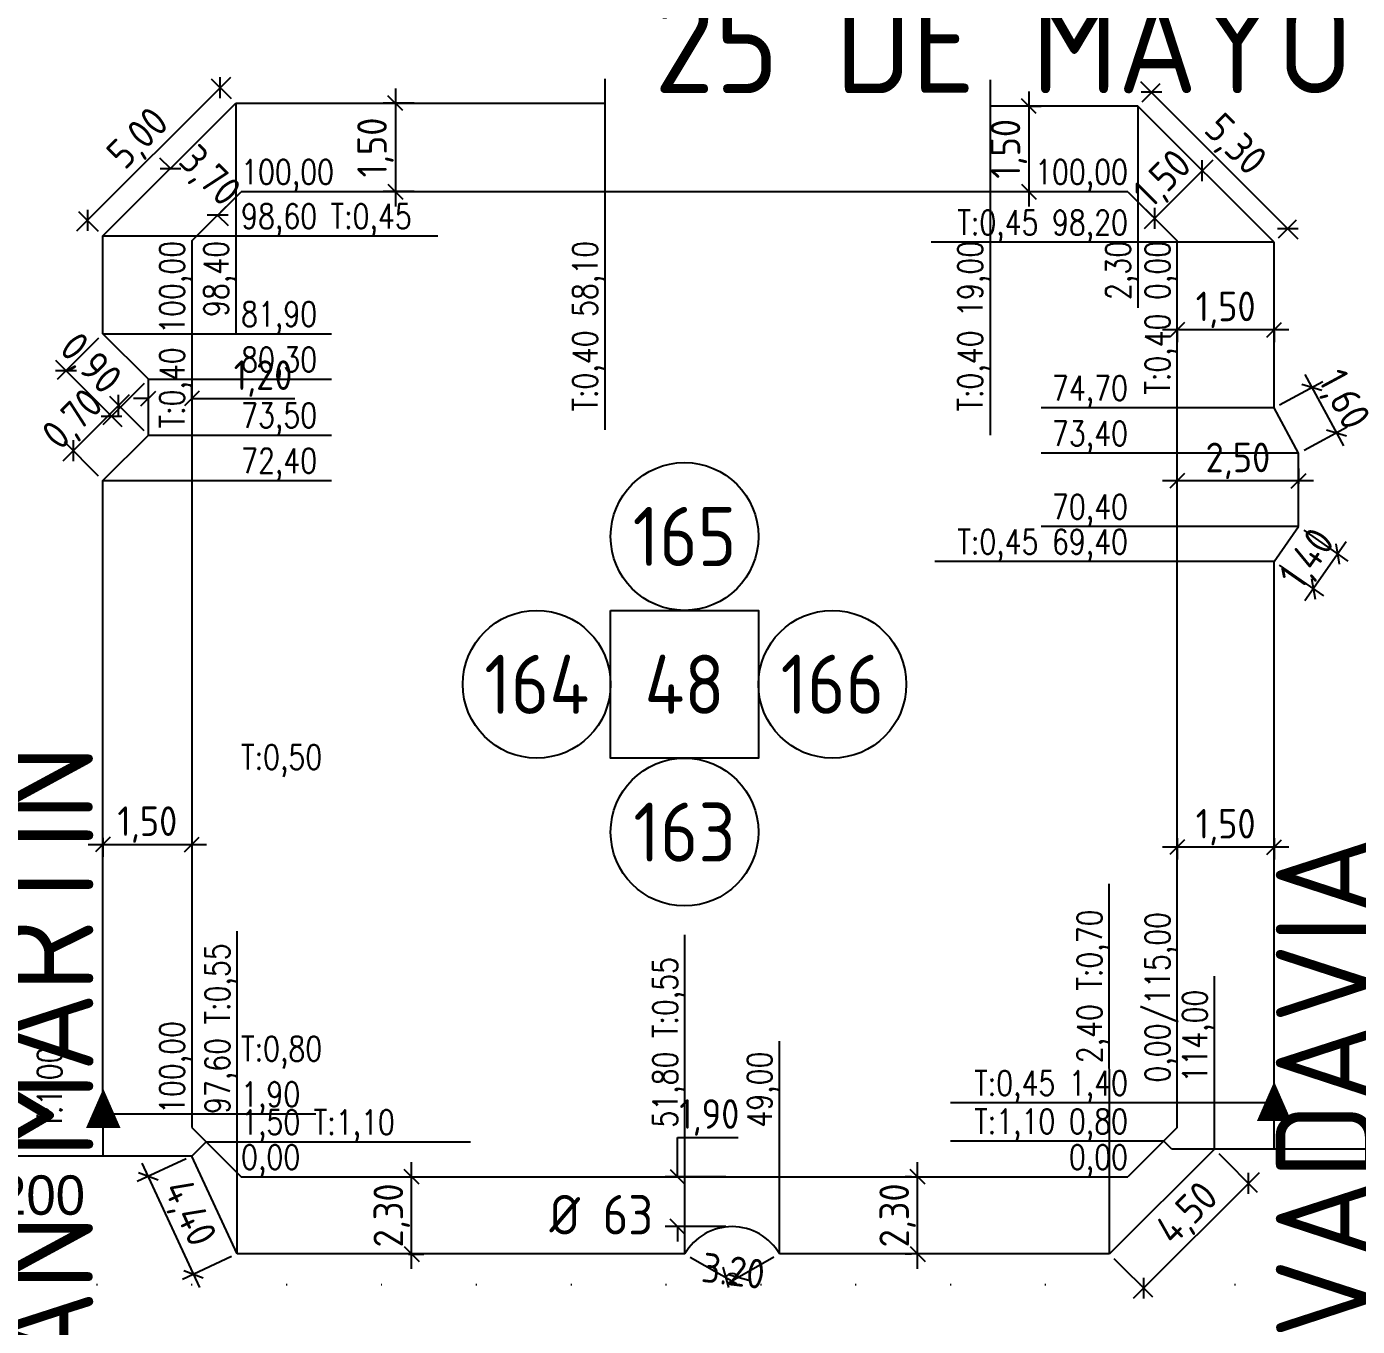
# Model space of a CAD drawing. Extents: x -48 to 13651, y -112 to 3468.
# Drawn here: x 1755.5 to 1890.5, y 1484 to 1615.9 of the extents above; entities that cross this region are included whole.
import ezdxf
from ezdxf.enums import TextEntityAlignment as Align

# ---------------------------------------------------------------- set-up
doc = ezdxf.new("R2010")
doc.units = 0
doc.header["$LTSCALE"] = 6
doc.header["$MEASUREMENT"] = 0
doc.linetypes.add('DOT2', pattern=[3.175, 0, -3.175])
doc.linetypes.add('HIDDEN', pattern=[0.375, 0.25, -0.125])
doc.layers.get('0').update_dxf_attribs({"linetype": 'CONTINUOUS'})
doc.layers.get('DEFPOINTS').update_dxf_attribs({"linetype": 'CONTINUOUS'})
for name, color, linetype in [('50', 41, 'CONTINUOUS'), ('63', 171, 'CONTINUOUS'), ('CAS', 7, 'CONTINUOUS'), ('CAÑERIA SIN CROQUIS', 210, 'HIDDEN'), ('COTA', 2, 'CONTINUOUS'), ('MANZANAS', 7, 'CONTINUOUS'), ('NUMCASA', 12, 'CONTINUOUS'), ('NUMERO-CROQUIS', 13, 'CONTINUOUS'), ('NUMERO-MANZANA', 4, 'CONTINUOUS'), ('PROGRESIVA', 60, 'CONTINUOUS'), ('RADIO', 4, 'DOT2'), ('REDUCCIONES', 13, 'CONTINUOUS'), ('TXTDIAMETRO', 7, 'CONTINUOUS')]:
    doc.layers.add(name, color=color, linetype=linetype)
doc.layers.add('ATENCION', color=7, linetype='CONTINUOUS', plot=False)
doc.styles.add('ABADIMTCONDE', font='isocp.shx')
doc.styles.add('GEOSLAB703LTBT', font='isocp.shx', dxfattribs={"width": 0.9, "height": 8})
doc.styles.add('GOTHICE', font='GOTHICE.shx', dxfattribs={"height": 0.6})
doc.styles.add('ROMANS', font='romans.shx', dxfattribs={"width": 0.8, "height": 2.5})
doc.dimstyles.new('COTA02', dxfattribs={"dimtxt": 3, "dimasz": 1.5, "dimexe": 1.25, "dimexo": 0.625, "dimgap": 0.3, "dimtad": 1, "dimtoh": 1, "dimdsep": 46, "dimlunit": 6, "dimtxsty": 'ABADIMTCONDE', "dimblk1": 'OBLIQUE', "dimblk2": 'OBLIQUE', "dimsah": 1, "dimcen": 2.5, "dimdle": 1.5, "dimclrd": 60, "dimclre": 60, "dimclrt": 256, "dimadec": 0, "dimazin": 0, "dimtfac": 1, "dimtix": 1, "dimtofl": 0, "dimtmove": 0, "dimatfit": 0, "dimldrblk": 'OBLIQUE', "dimfxl": 1, "dimtolj": 1, "dimtzin": 0, "dimarcsym": 0})

# ---------------------------------------------------------------- blocks, each defined once
blk = doc.blocks.new('CUPLARED')
at = {"layer": 'REDUCCIONES'}
blk.add_lwpolyline([(4, 0, 0, 3.5, 0), (0, 0, 3.5, 3.5, 0)], format="xyseb", dxfattribs=at)
blk = doc.blocks.new('_OBLIQUE')
at = {"color": 0, "linetype": 'ByBlock'}
blk.add_line((-0.5, -0.5), (0.5, 0.5), dxfattribs=at)
blk = doc.blocks.new('*D686')
at = {"layer": 'COTA', "color": 60, "lineweight": -2, "transparency": 16777216}
for p, q in [((1876.46, 1501.51), (1880.36, 1497.6)), ((1880.54, 1499.55), (1867.76, 1486.79)), ((1865.81, 1490.87), (1869.71, 1486.97))]:
    blk.add_line(p, q, dxfattribs=at)
at = {"layer": 'DEFPOINTS', "color": 0, "transparency": 16777216}
for p in [(1876.02, 1501.95), (1865.37, 1491.31), (1868.82, 1487.85)]:
    blk.add_point(p, dxfattribs=at)
at = {"layer": 'COTA', "color": 60, "lineweight": -2, "transparency": 16777216, "xscale": 1.5, "yscale": 1.5, "zscale": 1.5}
for p, rotation in [((1879.48, 1498.49), 44.95700804270766), ((1868.82, 1487.85), 224.9570080427077)]:
    blk.add_blockref('_OBLIQUE', p, dxfattribs=dict(at, rotation=rotation))
at = {"layer": 'COTA', "transparency": 16777216, "insert": (1873.39, 1495.28), "char_height": 3, "attachment_point": 5, "rotation": 44.957, "style": 'ABADIMTCONDE'}
blk.add_mtext('\\A1;4,50', dxfattribs=at)
blk = doc.blocks.new('*D687')
at = {"layer": 'COTA', "color": 60, "lineweight": -2, "transparency": 16777216}
for p, q in [((1821.52, 1499.15), (1821.52, 1503.15)), ((1821.52, 1503.15), (1827.68, 1503.15)), ((1826.44, 1499.15), (1820.27, 1499.15)), ((1826.44, 1494.09), (1820.27, 1494.09)), ((1821.52, 1494.09), (1821.52, 1492.59))]:
    blk.add_line(p, q, dxfattribs=at)
at = {"layer": 'DEFPOINTS', "color": 0, "transparency": 16777216}
for p in [(1821.52, 1499.15), (1827.06, 1499.15), (1827.06, 1494.09)]:
    blk.add_point(p, dxfattribs=at)
at = {"layer": 'COTA', "color": 60, "lineweight": -2, "transparency": 16777216, "xscale": 1.5, "yscale": 1.5, "zscale": 1.5}
for p, rotation in [((1821.52, 1499.15), 270), ((1821.52, 1494.09), 90)]:
    blk.add_blockref('_OBLIQUE', p, dxfattribs=dict(at, rotation=rotation))
at = {"layer": 'COTA', "transparency": 16777216, "insert": (1824.75, 1505.17), "char_height": 3, "attachment_point": 5, "style": 'ABADIMTCONDE'}
blk.add_mtext('\\A1;1,90', dxfattribs=at)
blk = doc.blocks.new('*D688')
at = {"layer": 'COTA', "color": 60, "lineweight": -2, "transparency": 16777216}
for p, q in [((1845.89, 1489.81), (1845.89, 1500.65)), ((1845.26, 1499.15), (1844.64, 1499.15)), ((1845.26, 1491.31), (1844.64, 1491.31))]:
    blk.add_line(p, q, dxfattribs=at)
at = {"layer": 'DEFPOINTS', "color": 0, "transparency": 16777216}
for p in [(1845.89, 1499.15), (1845.89, 1499.15), (1845.89, 1491.31)]:
    blk.add_point(p, dxfattribs=at)
at = {"layer": 'COTA', "color": 60, "lineweight": -2, "transparency": 16777216, "xscale": 1.5, "yscale": 1.5, "zscale": 1.5}
for p, rotation in [((1845.89, 1499.15), 90), ((1845.89, 1491.31), 270)]:
    blk.add_blockref('_OBLIQUE', p, dxfattribs=dict(at, rotation=rotation))
at = {"layer": 'COTA', "transparency": 16777216, "insert": (1843.86, 1495.23), "char_height": 3, "attachment_point": 5, "rotation": 90, "style": 'ABADIMTCONDE'}
blk.add_mtext('\\A1;2,30', dxfattribs=at)
blk = doc.blocks.new('*D689')
at = {"layer": 'COTA', "color": 60, "lineweight": -2, "transparency": 16777216}
for p, q in [((1794.54, 1489.81), (1794.54, 1500.65)), ((1794.23, 1499.15), (1795.79, 1499.15)), ((1794.23, 1491.31), (1795.79, 1491.31))]:
    blk.add_line(p, q, dxfattribs=at)
at = {"layer": 'DEFPOINTS', "color": 0, "transparency": 16777216}
for p in [(1793.6, 1499.15), (1794.54, 1499.15), (1793.6, 1491.31)]:
    blk.add_point(p, dxfattribs=at)
at = {"layer": 'COTA', "color": 60, "lineweight": -2, "transparency": 16777216, "xscale": 1.5, "yscale": 1.5, "zscale": 1.5}
for p, rotation in [((1794.54, 1499.15), 90), ((1794.54, 1491.31), 270)]:
    blk.add_blockref('_OBLIQUE', p, dxfattribs=dict(at, rotation=rotation))
at = {"layer": 'COTA', "transparency": 16777216, "insert": (1792.52, 1495.23), "char_height": 3, "attachment_point": 5, "rotation": 90, "style": 'ABADIMTCONDE'}
blk.add_mtext('\\A1;2,30', dxfattribs=at)
blk = doc.blocks.new('*D690')
at = {"layer": 'COTA', "color": 60, "lineweight": -2, "transparency": 16777216}
for p, q in [((1771.67, 1500.98), (1766.67, 1498.67)), ((1773.03, 1487.91), (1767.18, 1500.55)), ((1776.26, 1491.05), (1771.27, 1488.74))]:
    blk.add_line(p, q, dxfattribs=at)
at = {"layer": 'DEFPOINTS', "color": 0, "transparency": 16777216}
for p in [(1772.23, 1501.24), (1767.81, 1499.19), (1776.83, 1491.31)]:
    blk.add_point(p, dxfattribs=at)
at = {"layer": 'COTA', "color": 60, "lineweight": -2, "transparency": 16777216, "xscale": 1.5, "yscale": 1.5, "zscale": 1.5}
for p, rotation in [((1767.81, 1499.19), 114.8319658809867), ((1772.4, 1489.27), 294.8319658809867)]:
    blk.add_blockref('_OBLIQUE', p, dxfattribs=dict(at, rotation=rotation))
at = {"layer": 'COTA', "transparency": 16777216, "insert": (1771.8, 1495.39), "char_height": 3, "attachment_point": 5, "rotation": 294.832, "style": 'ABADIMTCONDE'}
blk.add_mtext('\\A1;4,40', dxfattribs=at)
blk = doc.blocks.new('*D691')
at = {"layer": 'COTA', "color": 60, "lineweight": -2, "transparency": 16777216}
for p, q in [((1822.81, 1491), (1827.49, 1488.33)), ((1831.31, 1491), (1826.64, 1488.33))]:
    blk.add_line(p, q, dxfattribs=at)
blk.add_arc((1827.06, 1488.57), 0.76, 29.7918, 150.2082, dxfattribs=at)
at = {"layer": 'DEFPOINTS', "color": 0, "transparency": 16777216}
for p in [(1822.27, 1491.31), (1831.86, 1491.31), (1827.06, 1488.57), (1827.32, 1489.28)]:
    blk.add_point(p, dxfattribs=at)
at = {"layer": 'COTA', "color": 60, "lineweight": -2, "transparency": 16777216, "xscale": 1.5, "yscale": 1.5, "zscale": 1.5}
for p, rotation in [((1826.4, 1488.95), 240.2082041907886), ((1827.72, 1488.95), 299.7917958092212)]:
    blk.add_blockref('_OBLIQUE', p, dxfattribs=dict(at, rotation=rotation))
at = {"layer": 'COTA', "transparency": 16777216, "insert": (1827.19, 1489.6), "char_height": 3, "attachment_point": 5, "rotation": 353.0042, "style": 'ABADIMTCONDE'}
blk.add_mtext('\\A1;3.20', dxfattribs=at)
blk = doc.blocks.new('*D692')
at = {"layer": 'COTA', "color": 60, "lineweight": -2, "transparency": 16777216}
for p, q in [((1761.71, 1532.88), (1773.73, 1532.88)), ((1763.21, 1533.57), (1763.21, 1531.63)), ((1772.23, 1533.57), (1772.23, 1531.63))]:
    blk.add_line(p, q, dxfattribs=at)
at = {"layer": 'DEFPOINTS', "color": 0, "transparency": 16777216}
for p in [(1763.21, 1534.19), (1772.23, 1534.19), (1772.23, 1532.88)]:
    blk.add_point(p, dxfattribs=at)
at = {"layer": 'COTA', "color": 60, "lineweight": -2, "transparency": 16777216, "xscale": 1.5, "yscale": 1.5, "zscale": 1.5, "rotation": 180}
blk.add_blockref('_OBLIQUE', (1763.21, 1532.88), dxfattribs=at)
at = {"layer": 'COTA', "color": 60, "lineweight": -2, "transparency": 16777216, "xscale": 1.5, "yscale": 1.5, "zscale": 1.5}
blk.add_blockref('_OBLIQUE', (1772.23, 1532.88), dxfattribs=at)
at = {"layer": 'COTA', "transparency": 16777216, "insert": (1767.72, 1534.9), "char_height": 3, "attachment_point": 5, "style": 'ABADIMTCONDE'}
blk.add_mtext('\\A1;1,50', dxfattribs=at)
blk = doc.blocks.new('*D693')
at = {"layer": 'COTA', "color": 60, "lineweight": -2, "transparency": 16777216}
for p, q in [((1767.82, 1577.9), (1767.82, 1579.39)), ((1772.23, 1577.9), (1772.23, 1579.39)), ((1767.82, 1578.14), (1766.32, 1578.14)), ((1772.23, 1578.14), (1782.69, 1578.14))]:
    blk.add_line(p, q, dxfattribs=at)
at = {"layer": 'DEFPOINTS', "color": 0, "transparency": 16777216}
for p in [(1772.23, 1578.14), (1767.82, 1577.28), (1772.23, 1577.28)]:
    blk.add_point(p, dxfattribs=at)
at = {"layer": 'COTA', "color": 60, "lineweight": -2, "transparency": 16777216, "xscale": 1.5, "yscale": 1.5, "zscale": 1.5}
blk.add_blockref('_OBLIQUE', (1767.82, 1578.14), dxfattribs=at)
at = {"layer": 'COTA', "color": 60, "lineweight": -2, "transparency": 16777216, "xscale": 1.5, "yscale": 1.5, "zscale": 1.5, "rotation": 180}
blk.add_blockref('_OBLIQUE', (1772.23, 1578.14), dxfattribs=at)
at = {"layer": 'COTA', "transparency": 16777216, "insert": (1779.46, 1580.17), "char_height": 3, "attachment_point": 5, "style": 'ABADIMTCONDE'}
blk.add_mtext('\\A1;1,20', dxfattribs=at)
blk = doc.blocks.new('*D694')
at = {"layer": 'COTA', "color": 60, "lineweight": -2, "transparency": 16777216}
for p, q in [((1770.07, 1601.5), (1769, 1602.55)), ((1770.39, 1601.83), (1770.95, 1602.38)), ((1775.17, 1597.09), (1775.73, 1597.65)), ((1774.85, 1596.76), (1775.91, 1595.7))]:
    blk.add_line(p, q, dxfattribs=at)
at = {"layer": 'DEFPOINTS', "color": 0, "transparency": 16777216}
for p in [(1769.95, 1601.38), (1774.73, 1596.65), (1774.85, 1596.76)]:
    blk.add_point(p, dxfattribs=at)
at = {"layer": 'COTA', "color": 60, "lineweight": -2, "transparency": 16777216, "xscale": 1.5, "yscale": 1.5, "zscale": 1.5}
for p, rotation in [((1770.07, 1601.5), 315.2539917744144), ((1774.85, 1596.76), 135.2539917744143)]:
    blk.add_blockref('_OBLIQUE', p, dxfattribs=dict(at, rotation=rotation))
at = {"layer": 'COTA', "transparency": 16777216, "insert": (1773.88, 1600.57), "char_height": 3, "attachment_point": 5, "rotation": 315.254, "style": 'ABADIMTCONDE'}
blk.add_mtext('\\A1;3,70', dxfattribs=at)
blk = doc.blocks.new('*D695')
at = {"layer": 'COTA', "color": 60, "lineweight": -2, "transparency": 16777216}
for p, q in [((1760.57, 1595.17), (1776.18, 1610.76)), ((1776.26, 1608.56), (1774.24, 1610.58)), ((1762.77, 1595.09), (1760.75, 1597.11))]:
    blk.add_line(p, q, dxfattribs=at)
at = {"layer": 'DEFPOINTS', "color": 0, "transparency": 16777216}
for p in [(1775.12, 1609.7), (1776.7, 1608.12), (1763.21, 1594.65)]:
    blk.add_point(p, dxfattribs=at)
at = {"layer": 'COTA', "color": 60, "lineweight": -2, "transparency": 16777216, "xscale": 1.5, "yscale": 1.5, "zscale": 1.5}
for p, rotation in [((1775.12, 1609.7), 44.95700753114076), ((1761.63, 1596.23), 224.9570075311408)]:
    blk.add_blockref('_OBLIQUE', p, dxfattribs=dict(at, rotation=rotation))
at = {"layer": 'COTA', "transparency": 16777216, "insert": (1766.95, 1604.39), "char_height": 3, "attachment_point": 5, "rotation": 44.957, "style": 'ABADIMTCONDE'}
blk.add_mtext('\\A1;5,00', dxfattribs=at)
blk = doc.blocks.new('*D696')
at = {"layer": 'COTA', "color": 60, "lineweight": -2, "transparency": 16777216}
for p, q in [((1762.77, 1584.28), (1758.58, 1580.09)), ((1758.4, 1582.03), (1765.14, 1575.3)), ((1767.38, 1579.67), (1763.2, 1575.48))]:
    blk.add_line(p, q, dxfattribs=at)
at = {"layer": 'DEFPOINTS', "color": 0, "transparency": 16777216}
for p in [(1763.21, 1584.72), (1767.82, 1580.11), (1764.08, 1576.36)]:
    blk.add_point(p, dxfattribs=at)
at = {"layer": 'COTA', "color": 60, "lineweight": -2, "transparency": 16777216, "xscale": 1.5, "yscale": 1.5, "zscale": 1.5}
for p, rotation in [((1759.47, 1580.97), 135.0430471526121), ((1764.08, 1576.36), 315.0430471526121)]:
    blk.add_blockref('_OBLIQUE', p, dxfattribs=dict(at, rotation=rotation))
at = {"layer": 'COTA', "transparency": 16777216, "insert": (1761.78, 1581.52), "char_height": 3, "attachment_point": 5, "rotation": 315.043, "style": 'ABADIMTCONDE'}
blk.add_mtext('\\A1;0,90', dxfattribs=at)
blk = doc.blocks.new('*D697')
at = {"layer": 'COTA', "color": 60, "lineweight": -2, "transparency": 16777216}
for p, q in [((1765.87, 1578.53), (1759.13, 1571.8)), ((1767.38, 1574.88), (1763.92, 1578.35)), ((1762.77, 1570.27), (1759.31, 1573.74))]:
    blk.add_line(p, q, dxfattribs=at)
at = {"layer": 'DEFPOINTS', "color": 0, "transparency": 16777216}
for p in [(1767.82, 1574.44), (1760.19, 1572.86), (1763.21, 1569.83)]:
    blk.add_point(p, dxfattribs=at)
at = {"layer": 'COTA', "color": 60, "lineweight": -2, "transparency": 16777216, "xscale": 1.5, "yscale": 1.5, "zscale": 1.5}
for p, rotation in [((1764.8, 1577.47), 44.95684966225786), ((1760.19, 1572.86), 224.9568496622578)]:
    blk.add_blockref('_OBLIQUE', p, dxfattribs=dict(at, rotation=rotation))
at = {"layer": 'COTA', "transparency": 16777216, "insert": (1760.33, 1575.86), "char_height": 3, "attachment_point": 5, "rotation": 44.9568, "style": 'ABADIMTCONDE'}
blk.add_mtext('\\A1;0,70', dxfattribs=at)
blk = doc.blocks.new('*D698')
at = {"layer": 'COTA', "color": 60, "lineweight": -2, "transparency": 16777216}
for p, q in [((1792.89, 1609.62), (1792.89, 1597.65)), ((1794.79, 1608.12), (1791.64, 1608.12)), ((1794.79, 1599.15), (1791.64, 1599.15))]:
    blk.add_line(p, q, dxfattribs=at)
at = {"layer": 'DEFPOINTS', "color": 0, "transparency": 16777216}
for p in [(1795.42, 1608.12), (1792.89, 1599.15), (1795.42, 1599.15)]:
    blk.add_point(p, dxfattribs=at)
at = {"layer": 'COTA', "color": 60, "lineweight": -2, "transparency": 16777216, "xscale": 1.5, "yscale": 1.5, "zscale": 1.5}
for p, rotation in [((1792.89, 1608.12), 90), ((1792.89, 1599.15), 270)]:
    blk.add_blockref('_OBLIQUE', p, dxfattribs=dict(at, rotation=rotation))
at = {"layer": 'COTA', "transparency": 16777216, "insert": (1790.87, 1603.63), "char_height": 3, "attachment_point": 5, "rotation": 90, "style": 'ABADIMTCONDE'}
blk.add_mtext('\\A1;1,50', dxfattribs=at)
blk = doc.blocks.new('*D699')
at = {"layer": 'COTA', "color": 60, "lineweight": -2, "transparency": 16777216}
for p, q in [((1857.18, 1609.33), (1857.18, 1597.65)), ((1857.18, 1607.83), (1858.43, 1607.83)), ((1857.18, 1599.15), (1858.43, 1599.15))]:
    blk.add_line(p, q, dxfattribs=at)
at = {"layer": 'DEFPOINTS', "color": 0, "transparency": 16777216}
for p in [(1856.55, 1607.83), (1856.55, 1599.15), (1857.18, 1599.15)]:
    blk.add_point(p, dxfattribs=at)
at = {"layer": 'COTA', "color": 60, "lineweight": -2, "transparency": 16777216, "xscale": 1.5, "yscale": 1.5, "zscale": 1.5}
for p, rotation in [((1857.18, 1607.83), 90), ((1857.18, 1599.15), 270)]:
    blk.add_blockref('_OBLIQUE', p, dxfattribs=dict(at, rotation=rotation))
at = {"layer": 'COTA', "transparency": 16777216, "insert": (1855.15, 1603.49), "char_height": 3, "attachment_point": 5, "rotation": 90, "style": 'ABADIMTCONDE'}
blk.add_mtext('\\A1;1,50', dxfattribs=at)
blk = doc.blocks.new('*D700')
at = {"layer": 'COTA', "color": 60, "lineweight": -2, "transparency": 16777216}
for p, q in [((1875.84, 1602.34), (1868.88, 1595.38)), ((1874.71, 1601.36), (1873.9, 1602.17)), ((1869.86, 1596.52), (1869.06, 1597.32))]:
    blk.add_line(p, q, dxfattribs=at)
at = {"layer": 'DEFPOINTS', "color": 0, "transparency": 16777216}
for p in [(1875.15, 1600.92), (1869.94, 1596.44), (1870.3, 1596.08)]:
    blk.add_point(p, dxfattribs=at)
at = {"layer": 'COTA', "color": 60, "lineweight": -2, "transparency": 16777216, "xscale": 1.5, "yscale": 1.5, "zscale": 1.5}
for p, rotation in [((1874.78, 1601.28), 45.00000000000399), ((1869.94, 1596.44), 225.000000000004)]:
    blk.add_blockref('_OBLIQUE', p, dxfattribs=dict(at, rotation=rotation))
at = {"layer": 'COTA', "transparency": 16777216, "insert": (1870.93, 1600.29), "char_height": 3, "attachment_point": 5, "rotation": 45, "style": 'ABADIMTCONDE'}
blk.add_mtext('\\A1;1,50', dxfattribs=at)
blk = doc.blocks.new('*D701')
at = {"layer": 'COTA', "color": 60, "lineweight": -2, "transparency": 16777216}
for p, q in [((1884.52, 1594.34), (1868.55, 1610.29)), ((1868.67, 1608.27), (1870.5, 1610.11)), ((1882.51, 1594.45), (1884.35, 1596.29))]:
    blk.add_line(p, q, dxfattribs=at)
at = {"layer": 'DEFPOINTS', "color": 0, "transparency": 16777216}
for p in [(1869.62, 1609.23), (1868.22, 1607.83), (1882.07, 1594.01)]:
    blk.add_point(p, dxfattribs=at)
at = {"layer": 'COTA', "color": 60, "lineweight": -2, "transparency": 16777216, "xscale": 1.5, "yscale": 1.5, "zscale": 1.5}
for p, rotation in [((1869.62, 1609.23), 135.0429439671188), ((1883.46, 1595.4), 315.0429439671187)]:
    blk.add_blockref('_OBLIQUE', p, dxfattribs=dict(at, rotation=rotation))
at = {"layer": 'COTA', "transparency": 16777216, "insert": (1877.97, 1603.75), "char_height": 3, "attachment_point": 5, "rotation": 315.0429, "style": 'ABADIMTCONDE'}
blk.add_mtext('\\A1;5,30', dxfattribs=at)
blk = doc.blocks.new('*D702')
at = {"layer": 'COTA', "color": 60, "lineweight": -2, "transparency": 16777216}
for p, q in [((1883.57, 1585.12), (1870.73, 1585.12)), ((1872.23, 1584.98), (1872.23, 1583.87)), ((1882.07, 1584.98), (1882.07, 1583.87))]:
    blk.add_line(p, q, dxfattribs=at)
at = {"layer": 'DEFPOINTS', "color": 0, "transparency": 16777216}
for p in [(1872.23, 1585.61), (1882.07, 1585.61), (1872.23, 1585.12)]:
    blk.add_point(p, dxfattribs=at)
at = {"layer": 'COTA', "color": 60, "lineweight": -2, "transparency": 16777216, "xscale": 1.5, "yscale": 1.5, "zscale": 1.5, "rotation": 180}
blk.add_blockref('_OBLIQUE', (1872.23, 1585.12), dxfattribs=at)
at = {"layer": 'COTA', "color": 60, "lineweight": -2, "transparency": 16777216, "xscale": 1.5, "yscale": 1.5, "zscale": 1.5}
blk.add_blockref('_OBLIQUE', (1882.07, 1585.12), dxfattribs=at)
at = {"layer": 'COTA', "transparency": 16777216, "insert": (1877.15, 1587.15), "char_height": 3, "attachment_point": 5, "style": 'ABADIMTCONDE'}
blk.add_mtext('\\A1;1,50', dxfattribs=at)
blk = doc.blocks.new('*D703')
at = {"layer": 'COTA', "color": 60, "lineweight": -2, "transparency": 16777216}
for p, q in [((1872.23, 1570.42), (1872.23, 1571.05)), ((1884.56, 1569.5), (1884.56, 1571.05)), ((1886.06, 1569.8), (1870.73, 1569.8))]:
    blk.add_line(p, q, dxfattribs=at)
at = {"layer": 'DEFPOINTS', "color": 0, "transparency": 16777216}
for p in [(1872.23, 1569.8), (1872.23, 1569.8), (1884.56, 1568.88)]:
    blk.add_point(p, dxfattribs=at)
at = {"layer": 'COTA', "color": 60, "lineweight": -2, "transparency": 16777216, "xscale": 1.5, "yscale": 1.5, "zscale": 1.5, "rotation": 180}
blk.add_blockref('_OBLIQUE', (1872.23, 1569.8), dxfattribs=at)
at = {"layer": 'COTA', "color": 60, "lineweight": -2, "transparency": 16777216, "xscale": 1.5, "yscale": 1.5, "zscale": 1.5}
blk.add_blockref('_OBLIQUE', (1884.56, 1569.8), dxfattribs=at)
at = {"layer": 'COTA', "transparency": 16777216, "insert": (1878.39, 1571.82), "char_height": 3, "attachment_point": 5, "style": 'ABADIMTCONDE'}
blk.add_mtext('\\A1;2,50', dxfattribs=at)
blk = doc.blocks.new('*D704')
at = {"layer": 'COTA', "color": 60, "lineweight": -2, "transparency": 16777216}
for p, q in [((1872.23, 1533.51), (1872.23, 1531.36)), ((1882.07, 1533.51), (1882.07, 1531.36)), ((1883.57, 1532.61), (1870.73, 1532.61))]:
    blk.add_line(p, q, dxfattribs=at)
at = {"layer": 'DEFPOINTS', "color": 0, "transparency": 16777216}
for p in [(1872.23, 1534.14), (1882.07, 1534.14), (1872.23, 1532.61)]:
    blk.add_point(p, dxfattribs=at)
at = {"layer": 'COTA', "color": 60, "lineweight": -2, "transparency": 16777216, "xscale": 1.5, "yscale": 1.5, "zscale": 1.5, "rotation": 180}
blk.add_blockref('_OBLIQUE', (1872.23, 1532.61), dxfattribs=at)
at = {"layer": 'COTA', "color": 60, "lineweight": -2, "transparency": 16777216, "xscale": 1.5, "yscale": 1.5, "zscale": 1.5}
blk.add_blockref('_OBLIQUE', (1882.07, 1532.61), dxfattribs=at)
at = {"layer": 'COTA', "transparency": 16777216, "insert": (1877.15, 1534.64), "char_height": 3, "attachment_point": 5, "style": 'ABADIMTCONDE'}
blk.add_mtext('\\A1;1,50', dxfattribs=at)
blk = doc.blocks.new('*D705')
at = {"layer": 'COTA', "color": 60, "lineweight": -2, "transparency": 16777216}
for p, q in [((1885.19, 1580.59), (1889.1, 1573.34)), ((1882.62, 1577.5), (1887, 1579.87)), ((1885.11, 1572.9), (1889.49, 1575.26))]:
    blk.add_line(p, q, dxfattribs=at)
at = {"layer": 'DEFPOINTS', "color": 0, "transparency": 16777216}
for p in [(1882.07, 1577.21), (1888.39, 1574.66), (1884.56, 1572.6)]:
    blk.add_point(p, dxfattribs=at)
at = {"layer": 'COTA', "color": 60, "lineweight": -2, "transparency": 16777216, "xscale": 1.5, "yscale": 1.5, "zscale": 1.5}
for p, rotation in [((1885.9, 1579.27), 118.3367460357657), ((1888.39, 1574.66), 298.3367460357657)]:
    blk.add_blockref('_OBLIQUE', p, dxfattribs=dict(at, rotation=rotation))
at = {"layer": 'COTA', "transparency": 16777216, "insert": (1888.93, 1577.93), "char_height": 3, "attachment_point": 5, "rotation": 298.3367, "style": 'ABADIMTCONDE'}
blk.add_mtext('\\A1;1,60', dxfattribs=at)
blk = doc.blocks.new('*D706')
at = {"layer": 'COTA', "color": 60, "lineweight": -2, "transparency": 16777216}
for p, q in [((1885.07, 1564.8), (1889.55, 1561.65)), ((1889.39, 1563.6), (1885.18, 1557.6)), ((1882.58, 1561.25), (1887.07, 1558.11))]:
    blk.add_line(p, q, dxfattribs=at)
at = {"layer": 'DEFPOINTS', "color": 0, "transparency": 16777216}
for p in [(1884.56, 1565.15), (1882.07, 1561.61), (1886.04, 1558.82)]:
    blk.add_point(p, dxfattribs=at)
at = {"layer": 'COTA', "color": 60, "lineweight": -2, "transparency": 16777216, "xscale": 1.5, "yscale": 1.5, "zscale": 1.5}
for p, rotation in [((1888.53, 1562.37), 54.96744218714321), ((1886.04, 1558.82), 234.9674421871432)]:
    blk.add_blockref('_OBLIQUE', p, dxfattribs=dict(at, rotation=rotation))
at = {"layer": 'COTA', "transparency": 16777216, "insert": (1885.63, 1561.76), "char_height": 3, "attachment_point": 5, "rotation": 54.9674, "style": 'ABADIMTCONDE'}
blk.add_mtext('\\A1;1,40', dxfattribs=at)
blk = doc.blocks.new('D63')
at = {"layer": 'TXTDIAMETRO', "color": 7, "ltscale": 0.1, "style": 'ABADIMTCONDE'}
blk.add_text('Ø 63', height=4, dxfattribs=at).set_placement((0, 0), align=Align.MIDDLE)

msp = doc.modelspace()

# ---------------------------------------------------------------- linework, layer by layer
at = {"layer": '50', "ltscale": 0.1}
for p, q in [((1763.209, 1594.646), (1776.7, 1608.117)), ((1776.7, 1608.117), (1814.134, 1608.117)), ((1868.224, 1607.832), (1853.234, 1607.832)), ((1882.07, 1594.007), (1868.224, 1607.832)), ((1763.209, 1584.721), (1763.209, 1594.646)), ((1882.07, 1577.207), (1882.07, 1594.007)), ((1767.825, 1580.112), (1763.209, 1584.721)), ((1767.825, 1574.44), (1767.825, 1580.112)), ((1884.555, 1572.598), (1882.07, 1577.207)), ((1763.209, 1569.832), (1767.825, 1574.44)), ((1884.555, 1565.154), (1884.555, 1572.598)), ((1763.209, 1505.529), (1763.209, 1569.832)), ((1882.07, 1561.609), (1884.555, 1565.154)), ((1882.07, 1506.662), (1882.07, 1561.609))]:
    msp.add_line(p, q, dxfattribs=at)
at = {"layer": '63', "ltscale": 0.1}
for p, q in [((1882.07, 1502.054), (1882.07, 1506.662)), ((1763.209, 1505.529), (1763.209, 1501.241)), ((1876.021, 1501.95), (1865.37, 1491.315)), ((1902.234, 1501.95), (1876.021, 1501.95)), ((1772.234, 1501.241), (1743.384, 1501.241)), ((1776.827, 1491.315), (1772.234, 1501.241)), ((1822.271, 1491.315), (1776.827, 1491.315)), ((1865.37, 1491.315), (1831.856, 1491.315))]:
    msp.add_line(p, q, dxfattribs=at)
msp.add_arc((1827.063, 1488.571), 5.523, 29.7918, 150.2082, dxfattribs=at)
at = {"layer": 'CAS', "ltscale": 0.1}
for p, q in [((1814.134, 1610.599), (1814.134, 1605.636)), ((1853.234, 1610.491), (1853.234, 1605.173))]:
    msp.add_line(p, q, dxfattribs=at)
at = {"layer": 'MANZANAS'}
for p, q in [((1772.234, 1594.145), (1777.234, 1599.145)), ((1867.234, 1599.145), (1777.234, 1599.145)), ((1867.234, 1599.145), (1872.234, 1594.145)), ((1772.234, 1594.145), (1772.234, 1504.145)), ((1872.234, 1504.145), (1872.234, 1594.145)), ((1772.234, 1504.145), (1777.234, 1499.145)), ((1872.234, 1504.145), (1867.234, 1499.145)), ((1777.234, 1499.145), (1867.234, 1499.145))]:
    msp.add_line(p, q, dxfattribs=at)
at = {"layer": 'NUMERO-CROQUIS'}
for centre in [(1822.234, 1564.145), (1807.234, 1549.145), (1837.234, 1549.145), (1822.234, 1534.145)]:
    msp.add_circle(centre, 7.5, dxfattribs=at)
at = {"layer": 'NUMERO-MANZANA'}
msp.add_lwpolyline([(1814.734, 1556.645), (1829.734, 1556.645), (1829.734, 1541.645), (1814.734, 1541.645)], close=True, dxfattribs=at)
at = {"layer": 'PROGRESIVA'}
for p, q in [((1776.7, 1608.117), (1776.7, 1584.721)), ((1814.134, 1608.117), (1814.134, 1574.961)), ((1868.224, 1607.832), (1868.224, 1587.34)), ((1853.234, 1605.173), (1853.234, 1574.43)), ((1763.209, 1594.646), (1797.191, 1594.646)), ((1882.07, 1594.007), (1847.269, 1594.007)), ((1763.209, 1584.721), (1786.396, 1584.721)), ((1767.825, 1580.112), (1786.396, 1580.112)), ((1882.07, 1577.207), (1858.417, 1577.207)), ((1767.825, 1574.44), (1786.396, 1574.44)), ((1884.555, 1572.598), (1858.417, 1572.598)), ((1763.209, 1569.832), (1786.396, 1569.832)), ((1884.555, 1565.154), (1858.417, 1565.154)), ((1882.07, 1561.609), (1847.622, 1561.609)), ((1865.37, 1491.315), (1865.323, 1528.893)), ((1776.827, 1491.315), (1776.827, 1524.07)), ((1822.271, 1491.315), (1822.271, 1523.716)), ((1876.021, 1501.95), (1876.021, 1519.503)), ((1831.856, 1491.315), (1831.856, 1512.929)), ((1882.07, 1506.662), (1849.215, 1506.662)), ((1763.209, 1505.529), (1784.804, 1505.529)), ((1772.234, 1501.241), (1773.686, 1502.693)), ((1773.686, 1502.693), (1800.518, 1502.693)), ((1870.863, 1502.775), (1849.215, 1502.775)), ((1871.688, 1501.95), (1870.863, 1502.775)), ((1876.021, 1501.95), (1871.688, 1501.95))]:
    msp.add_line(p, q, dxfattribs=at)
at = {"layer": 'RADIO', "color": 4, "ltscale": 0.5}
msp.add_line((2157.281, 1488.183), (1112.771, 1488.183), dxfattribs=at)

# ---------------------------------------------------------------- block references
at = {"layer": 'CAÑERIA SIN CROQUIS', "ltscale": 0.1, "rotation": 90}
for p in [(1763.245, 1504.111), (1882.07, 1504.82)]:
    msp.add_blockref('CUPLARED', p, dxfattribs=at)
at = {"layer": 'COTA'}
msp.add_blockref('D63', (1813.788, 1495.307), dxfattribs=at)

# ---------------------------------------------------------------- texts
at = {"layer": 'ATENCION', "style": 'GEOSLAB703LTBT'}
msp.add_text('25 DE MAYO', height=10, dxfattribs=at).set_placement((1819.141, 1614.145), align=Align.MIDDLE_LEFT)
for s, p in [('SAN MARTIN', (1757.234, 1472.415)), ('RIVADAVIA', (1887.234, 1472.415))]:
    msp.add_text(s, height=10, rotation=90, dxfattribs=at).set_placement(p, align=Align.MIDDLE_LEFT)
at = {"layer": 'NUMCASA', "color": 12, "linetype": 'Continuous', "style": 'GOTHICE'}
msp.add_text('200', height=4, dxfattribs=at).set_placement((1756.931, 1494.094), align=Align.BOTTOM_CENTER)
at = {"layer": 'NUMERO-CROQUIS', "style": 'GEOSLAB703LTBT'}
for s, p in [('165', (1822.234, 1564.145)), ('164', (1807.234, 1549.145)), ('166', (1837.234, 1549.145)), ('163', (1822.234, 1534.145))]:
    msp.add_text(s, height=6, dxfattribs=at).set_placement(p, align=Align.MIDDLE)
at = {"layer": 'NUMERO-MANZANA', "style": 'GEOSLAB703LTBT'}
msp.add_text('48', height=6, dxfattribs=at).set_placement((1822.234, 1549.145), align=Align.MIDDLE)
at = {"layer": 'PROGRESIVA', "style": 'ROMANS', "width": 0.8}
for s, p in [('100,00', (1777.234, 1599.145)), ('98,60 T:0,45', (1777.234, 1594.646)), ('81,90', (1777.234, 1584.721)), ('80,30', (1777.234, 1580.112)), ('73,50', (1777.234, 1574.44)), ('72,40', (1777.234, 1569.832)), ('T:0,50', (1777.234, 1539.751)), ('T:0,80', (1777.234, 1510.148)), ('1,90', (1777.234, 1505.529)), ('1,50 T:1,10', (1777.234, 1502.693)), ('0,00', (1777.234, 1499.145))]:
    msp.add_text(s, height=2.5, dxfattribs=at).set_placement(p, align=Align.BOTTOM_LEFT)
for s, p in [('100,00', (1867.234, 1599.145)), ('T:0,45 98,20', (1867.234, 1594.007)), ('74,70', (1867.234, 1577.207)), ('73,40', (1867.234, 1572.598)), ('70,40', (1867.234, 1565.154)), ('T:0,45 69,40', (1867.234, 1561.609)), ('T:0,45 1,40', (1867.234, 1506.662)), ('T:1,10 0,80', (1867.234, 1502.775)), ('0,00', (1867.234, 1499.145))]:
    msp.add_text(s, height=2.5, dxfattribs=at).set_placement(p, align=Align.BOTTOM_RIGHT)
for s, p in [('T:0,40 100,00', (1772.234, 1594.145)), ('98,40', (1776.7, 1594.145)), ('T:0,40 58,10', (1814.134, 1594.145)), ('T:0,40 19,00', (1853.234, 1594.145)), ('2,30', (1868.224, 1594.145)), ('T:0,40 0,00', (1872.234, 1594.145))]:
    msp.add_text(s, height=2.5, rotation=90, dxfattribs=at).set_placement(p, align=Align.BOTTOM_RIGHT)
for s, p in [('2,40 T:0,70', (1865.344, 1510.678)), ('0,00/115,00', (1872.234, 1508.715)), ('97,60 T:0,55', (1776.827, 1505.529)), ('51,80 T:0,55', (1822.271, 1504.145)), ('114,00', (1876.021, 1508.715)), ('100,00', (1772.234, 1505.529)), ('T:1,00', (1759.807, 1504.145)), ('49,00', (1831.856, 1504.145))]:
    msp.add_text(s, height=2.5, rotation=90, dxfattribs=at).set_placement(p, align=Align.BOTTOM_LEFT)

# ---------------------------------------------------------------- dimensions: what is measured, and where the dimension line sits
at = {"layer": 'COTA'}
for p1, p2, distance, text, picture, middle in [((1763.209, 1594.646), (1776.7, 1608.117), 2.233, '5,00', '*D695', (1766.946, 1604.395)), ((1882.07, 1594.007), (1868.224, 1607.832), -1.97, '5,30', '*D701', (1877.97, 1603.746)), ((1769.955, 1601.382), (1774.734, 1596.645), 0.16, '3,70', '*D694', (1773.882, 1600.565)), ((1875.147, 1600.919), (1870.303, 1596.076), -0.515, '1,50', '*D700', (1870.929, 1600.294))]:
    dim = msp.add_aligned_dim(p1=p1, p2=p2, distance=distance, text=text, dimstyle='COTA02', dxfattribs=at)
    dim.commit()
    dim.dimension.update_dxf_attribs({"geometry": picture, "text_midpoint": middle})
for base, p1, p2, text, picture, middle in [((1792.894, 1599.145), (1795.417, 1608.117), (1795.417, 1599.145), '1,50', '*D698', (1790.869, 1603.631)), ((1857.178, 1599.145), (1856.553, 1607.832), (1856.553, 1599.145), '1,50', '*D699', (1855.153, 1603.489)), ((1794.542, 1499.145), (1793.602, 1491.315), (1793.602, 1499.145), '2,30', '*D689', (1792.516, 1495.23)), ((1845.888, 1499.145), (1845.888, 1491.315), (1845.888, 1499.145), '2,30', '*D688', (1843.863, 1495.23))]:
    dim = msp.add_linear_dim(base=base, p1=p1, p2=p2, angle=90, text=text, dimstyle='COTA02', dxfattribs=at)
    dim.commit()
    dim.dimension.update_dxf_attribs({"geometry": picture, "text_midpoint": middle})
for base, p1, p2, text, picture, middle in [((1872.234, 1585.124), (1882.07, 1585.607), (1872.234, 1585.607), '1,50', '*D702', (1877.152, 1587.149)), ((1872.234, 1569.8), (1884.555, 1568.876), (1872.234, 1569.8), '2,50', '*D703', (1878.395, 1571.825)), ((1772.234, 1532.879), (1763.209, 1534.192), (1772.234, 1534.192), '1,50', '*D692', (1767.722, 1534.904)), ((1872.234, 1532.611), (1882.07, 1534.136), (1872.234, 1534.136), '1,50', '*D704', (1877.152, 1534.636))]:
    dim = msp.add_linear_dim(base=base, p1=p1, p2=p2, text=text, dimstyle='COTA02', dxfattribs=at)
    dim.commit()
    dim.dimension.update_dxf_attribs({"geometry": picture, "text_midpoint": middle})
for base, p1, p2, angle, text, picture, middle, dimtype in [((1764.081, 1576.363), (1763.209, 1584.721), (1767.825, 1580.112), 315.04305, '0,90', '*D696', (1760.349, 1580.089), 161), ((1888.387, 1574.665), (1882.07, 1577.207), (1884.555, 1572.598), 298.33675, '1,60', '*D705', (1887.145, 1576.969), 161), ((1760.189, 1572.857), (1767.825, 1574.44), (1763.209, 1569.832), 224.95685, '0,70', '*D697', (1761.765, 1574.43), 161), ((1886.043, 1558.824), (1884.555, 1565.154), (1882.07, 1561.609), 234.96744, '1,40', '*D706', (1887.285, 1560.597), 161), ((1821.516, 1499.145), (1827.063, 1494.094), (1827.063, 1499.145), 90, '1,90', '*D687', (1824.748, 1503.145), 160), ((1868.825, 1487.854), (1876.021, 1501.95), (1865.37, 1491.315), 224.95701, '4,50', '*D686', (1874.825, 1493.845), 161), ((1767.808, 1499.193), (1776.827, 1491.315), (1772.234, 1501.241), 114.83197, '4,40', '*D690', (1769.962, 1494.537), 161)]:
    dim = msp.add_linear_dim(base=base, p1=p1, p2=p2, angle=angle, text=text, dimstyle='COTA02', dxfattribs=at)
    dim.commit()
    dim.dimension.update_dxf_attribs({"geometry": picture, "text_midpoint": middle, "dimtype": dimtype})
dim = msp.add_linear_dim(base=(1772.234, 1578.144), p1=(1767.825, 1577.276), p2=(1772.234, 1577.276), text='1,20', dimstyle='COTA02', dxfattribs=at)
dim.commit()
dim.dimension.update_dxf_attribs({"geometry": '*D693', "text_midpoint": (1779.46, 1578.144), "dimtype": 160})
dim = msp.add_angular_dim_3p(base=(1827.324, 1489.284), center=(1827.063, 1488.571), p1=(1831.856, 1491.315), p2=(1822.271, 1491.315), text='3.20', dimstyle='COTA02', override={"dimadec": 4}, dxfattribs=at)
dim.commit()
dim.dimension.update_dxf_attribs({"geometry": '*D691', "text_midpoint": (1826.971, 1487.817), "dimtype": 165})

doc.saveas('drawing.dxf')
